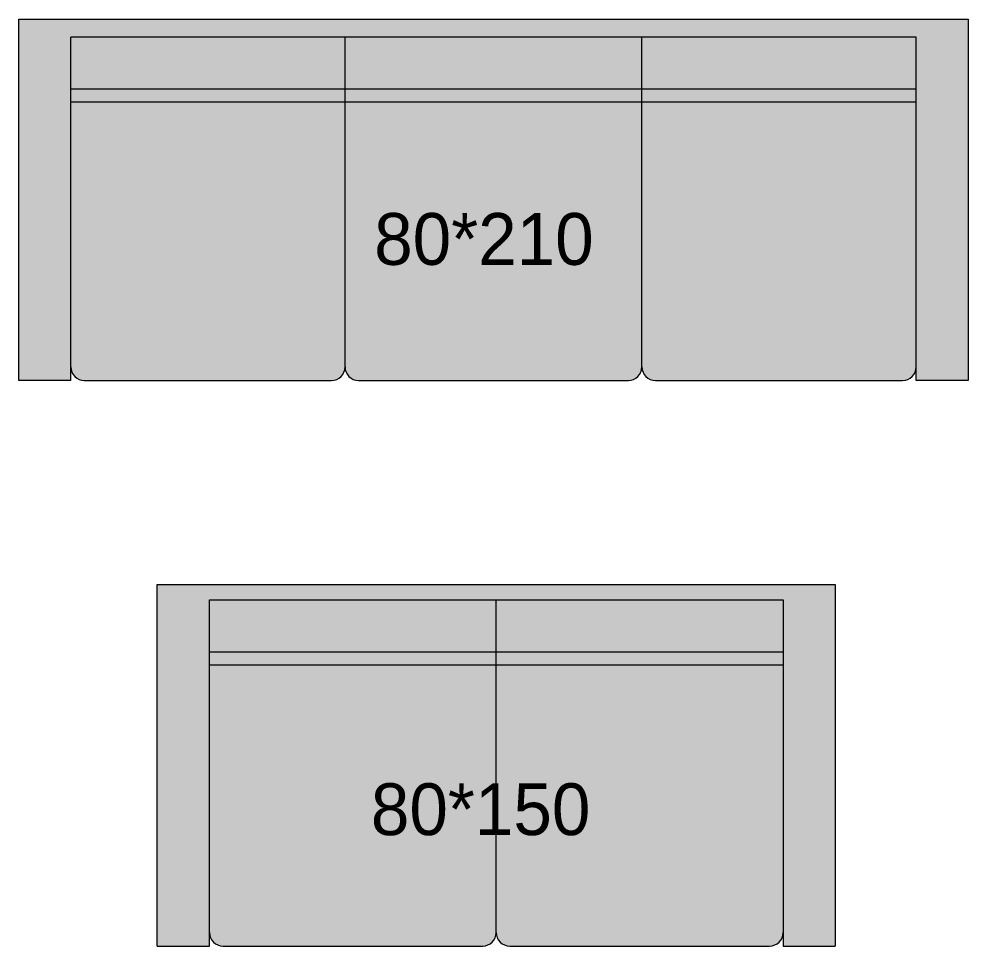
# Model space of a CAD drawing. Header units: millimetres. Extents: x -14819 to 43195, y -10328 to 20814.
# Drawn here: x 33339.6 to 33549.6, y 7782.8 to 7988 of the extents above; entities that cross this region are included whole.
import ezdxf

# ---------------------------------------------------------------- set-up
doc = ezdxf.new("R2010")
doc.units = ezdxf.units.MM
doc.layers.add('DV_Furnitures', color=250, linetype='Continuous', lineweight=5)
doc.layers.add('DV_Hatch Living', color=43, linetype='Continuous', lineweight=5)
doc.layers.add('DV_Text block', color=20, linetype='Continuous')
doc.styles.get("Standard").update_dxf_attribs({"font": 'arial.ttf'})

# ---------------------------------------------------------------- blocks, each defined once
blk = doc.blocks.new('*U1004')
at = {"layer": 'DV_Hatch Living', "transparency": 33554579}
h = blk.add_hatch(color=256, dxfattribs=at)
h.dxf.hatch_style = 1
h.paths.add_polyline_path([(-32.85, -18.41), (-93.54, -18.41), (-93.54, -77, 0.414206), (-90.54, -80), (-35.85, -80, 0.414214), (-32.85, -77)])
h.paths.add_polyline_path([(-93.54, -4), (93.54, -4), (93.54, -80), (105, -80), (105, 0), (-105, 0), (-105, -80), (-93.54, -80)])
h.paths.add_polyline_path([(-32.85, -4), (-93.54, -4), (-93.54, -15.53), (-32.85, -15.53)], flags=17)
h.paths.add_polyline_path([(32.85, -4), (-32.85, -4), (-32.85, -15.53), (32.85, -15.53)], flags=17)
h.paths.add_polyline_path([(93.54, -4), (32.85, -4), (32.85, -15.53), (93.54, -15.53)], flags=17)
h.paths.add_polyline_path([(93.54, -18.41), (32.85, -18.41), (32.85, -77, 0.414214), (35.85, -80), (90.54, -80, 0.414221), (93.54, -77)])
h.paths.add_polyline_path([(32.85, -18.41), (-32.85, -18.41), (-32.85, -77, 0.414214), (-29.85, -80), (29.85, -80, 0.414214), (32.85, -77)])
h.paths.add_polyline_path([(93.54, -15.53), (32.85, -15.53), (32.85, -18.41), (93.54, -18.41)], flags=17)
h.paths.add_polyline_path([(-32.85, -15.53), (-93.54, -15.53), (-93.54, -18.41), (-32.85, -18.41)], flags=17)
h.paths.add_polyline_path([(32.85, -15.53), (-32.85, -15.53), (-32.85, -18.41), (32.85, -18.41)], flags=17)
at = {"color": 18, "lineweight": 5, "true_color": 0x000000}
for p, q in [((-105, -80), (-105, 0)), ((-105, 0), (105, 0)), ((105, 0), (105, -80)), ((-93.54, -80), (-93.54, -4)), ((93.54, -4), (-93.54, -4)), ((-32.85, -77), (-32.85, -4)), ((32.85, -77), (32.85, -4)), ((93.54, -80), (93.54, -4)), ((93.54, -15.53), (-93.54, -15.53)), ((93.54, -18.41), (-93.54, -18.41)), ((-93.54, -80), (-105, -80)), ((-90.54, -80), (-35.85, -80)), ((-29.85, -80), (29.85, -80)), ((35.85, -80), (90.54, -80)), ((105, -80), (93.54, -80))]:
    blk.add_line(p, q, dxfattribs=at)
for centre, start, end in [((-90.54, -77), 180, 270), ((-35.85, -77), 270, 0), ((-29.85, -77), 180, 270), ((29.85, -77), 270, 0), ((35.85, -77), 180, 270), ((90.54, -77), 270, 0)]:
    blk.add_arc(centre, 3, start, end, dxfattribs=at)
at = {"layer": 'DV_Text block', "color": 18, "lineweight": 5, "true_color": 0x000000, "insert": (-26.4, -42.94), "char_height": 11.4592, "attachment_point": 1}
blk.add_mtext_dynamic_manual_height_columns('{\\fDM Sans|b0|i0|c0|p2;\\C256;80*210}', width=0.0601, gutter_width=1.25, heights=[0], dxfattribs=at)
blk = doc.blocks.new('*U1063')
at = {"layer": 'DV_Hatch Living', "transparency": 33554579}
h = blk.add_hatch(color=256, dxfattribs=at)
h.dxf.hatch_style = 1
h.paths.add_polyline_path([(63.47, -17.82), (0, -17.82), (0, -77, 0.414214), (3, -80), (60.47, -80, 0.414214), (63.47, -77)])
h.paths.add_polyline_path([(0, -17.82), (-63.47, -17.82), (-63.47, -77, 0.414214), (-60.47, -80), (-3, -80, 0.414214), (0, -77)])
h.paths.add_polyline_path([(0, -14.94), (-63.47, -14.94), (-63.47, -17.82), (0, -17.82)], flags=17)
h.paths.add_polyline_path([(63.47, -14.94), (0, -14.94), (0, -17.82), (63.47, -17.82)], flags=17)
h.paths.add_polyline_path([(63.47, -3.41), (0, -3.41), (0, -14.94), (63.47, -14.94)], flags=17)
h.paths.add_polyline_path([(0, -3.41), (-63.47, -3.41), (-63.47, -14.94), (0, -14.94)], flags=17)
h.paths.add_polyline_path([(75, 0), (-75, 0), (-75, -80), (-63.47, -80), (-63.47, -3.41), (0, -3.41), (63.47, -3.41), (63.47, -14.94), (63.47, -17.82), (63.47, -77), (63.47, -80), (75, -80)])
at = {"color": 18, "lineweight": 5, "true_color": 0x000000}
for p, q in [((-75, 0), (75, 0)), ((75, 0), (75, -80)), ((-75, -80), (-75, 0)), ((-63.47, -80), (-63.47, -3.41)), ((-63.47, -3.41), (63.47, -3.41)), ((0, -77), (0, -3.41)), ((63.47, -3.41), (63.47, -80)), ((-63.47, -14.94), (63.47, -14.94)), ((-63.47, -17.82), (63.47, -17.82)), ((-75, -80), (-63.47, -80)), ((-60.47, -80), (-3, -80)), ((3, -80), (60.47, -80)), ((63.47, -80), (75, -80))]:
    blk.add_line(p, q, dxfattribs=at)
for centre, start, end in [((-60.47, -77), 180, 270), ((-3, -77), 270, 0), ((3, -77), 180, 270), ((60.47, -77), 270, 0)]:
    blk.add_arc(centre, 3, start, end, dxfattribs=at)
at = {"layer": 'DV_Text block', "lineweight": 5, "insert": (-27.74, -44), "char_height": 11.4592, "attachment_point": 1}
blk.add_mtext_dynamic_manual_height_columns('{\\fDM Sans|b0|i0|c0|p2;80*150}', width=0.0601, gutter_width=1.25, heights=[0], dxfattribs=at)

msp = doc.modelspace()

# ---------------------------------------------------------------- block references
at = {"layer": 'DV_Furnitures'}
for name, p in [('*U1004', (33444.61, 7987.95)), ('*U1063', (33445.22, 7862.83))]:
    msp.add_blockref(name, p, dxfattribs=at)

doc.saveas('drawing.dxf')
